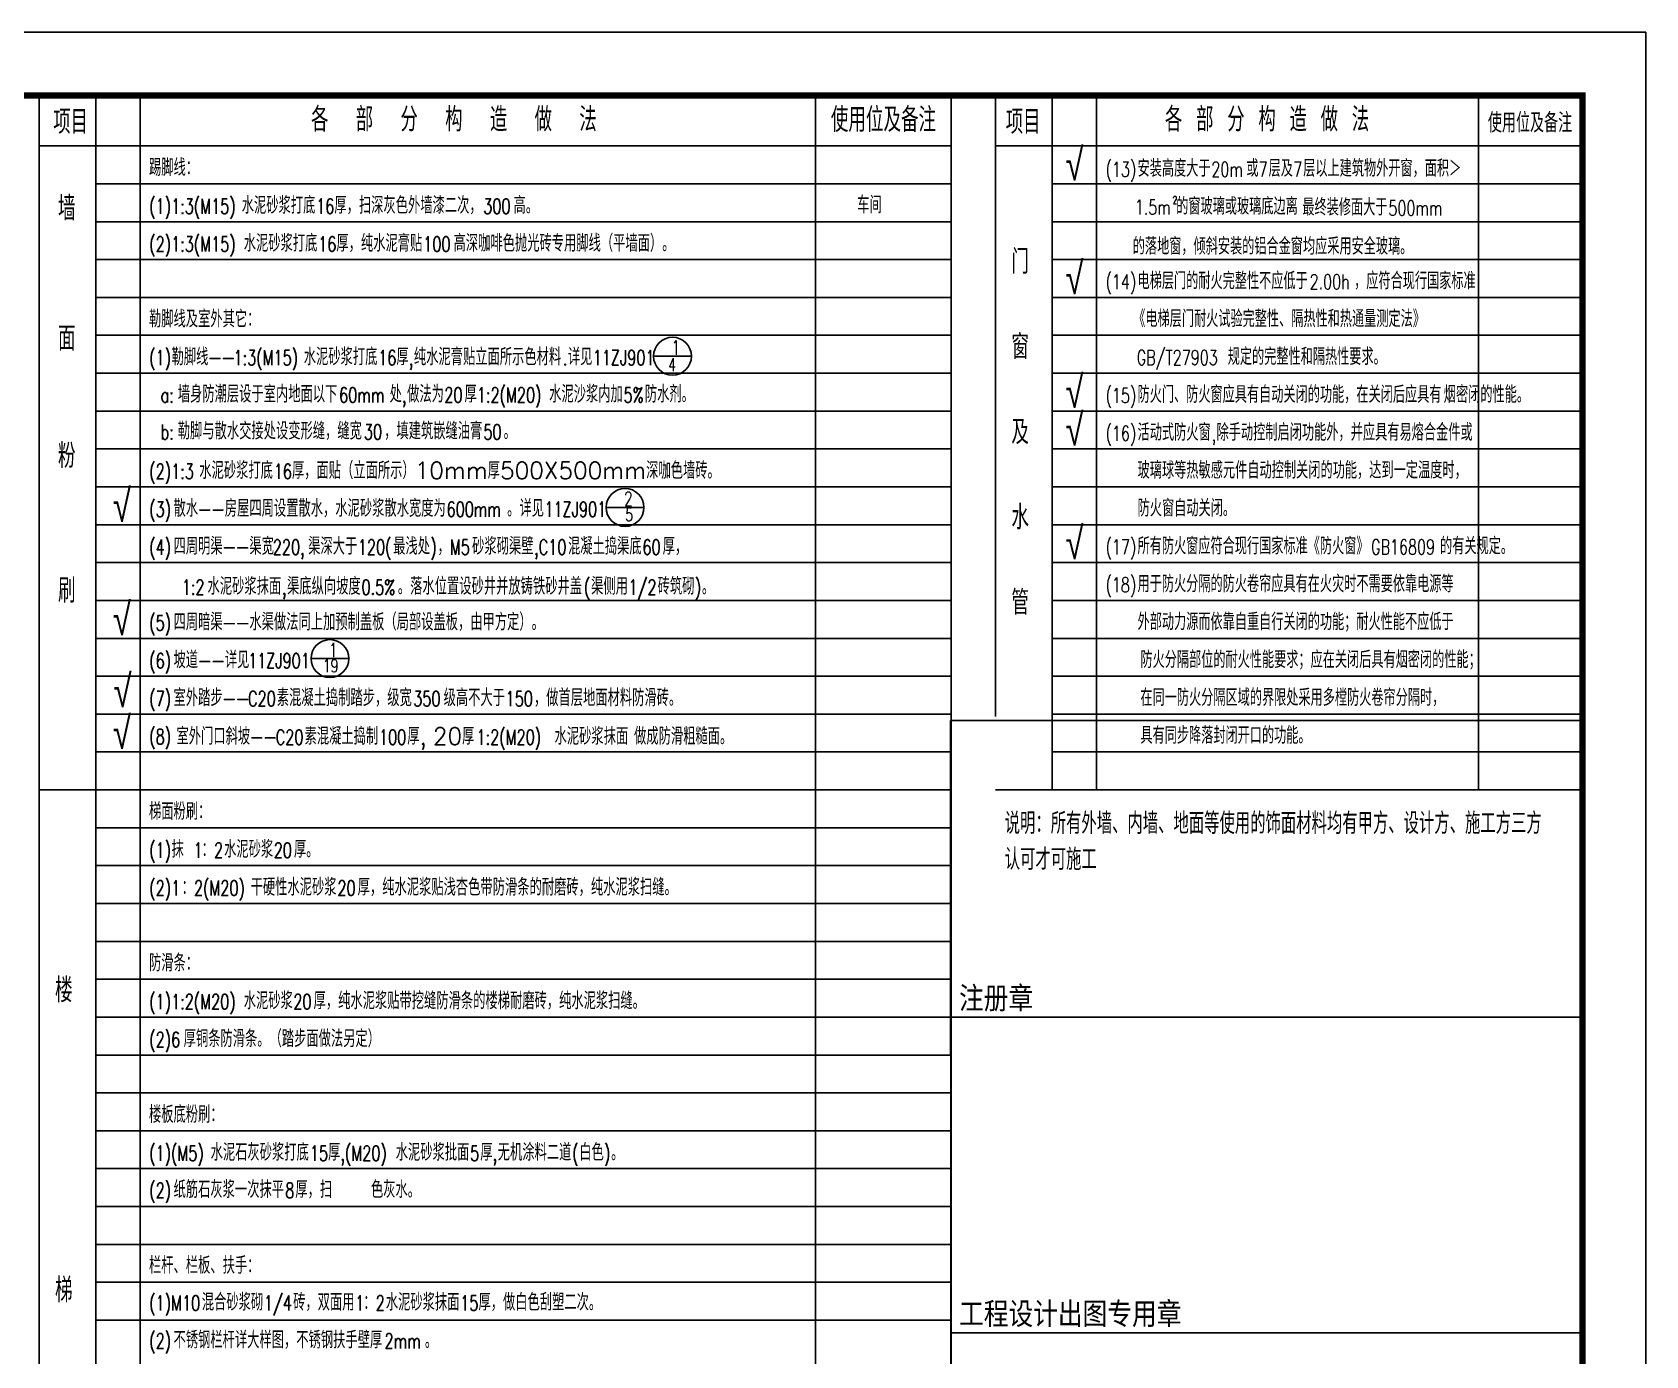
# Model space of a CAD drawing. Extents: x -446699 to 757189, y -606167 to -103070.
# Drawn here: x -320673 to -295115, y -418223 to -397260 of the extents above; entities that cross this region are included whole.
import ezdxf

# ---------------------------------------------------------------- set-up
doc = ezdxf.new("R2010")
doc.units = 0
doc.header["$LTSCALE"] = 1000
doc.header["$MEASUREMENT"] = 0
for name, color, linetype in [('14', 14, 'Continuous'), ('DIM_IDEN', 3, 'Continuous'), ('PUB_TEXT', 7, 'Continuous'), ('PUB_TITLE', 4, 'Continuous')]:
    doc.layers.add(name, color=color, linetype=linetype)
doc.styles.add('_TCH_DIM', font='SIMPLEX', dxfattribs={"bigfont": 'GBCBIG'})
doc.styles.add('_TCH_LABEL', font='COMPLEX', dxfattribs={"bigfont": 'GBCBIG'})
doc.styles.get("Standard").update_dxf_attribs({"font": 'gbenor.shx', "bigfont": 'gbcbig.shx'})
doc.styles.add('天正', font='simplex8.shx', dxfattribs={"width": 0.8, "bigfont": 'hztxt.shx'})
doc.styles.add('宋体', font='')
doc.styles.get('宋体').set_extended_font_data('宋体')

# ---------------------------------------------------------------- blocks, each defined once
blk = doc.blocks.new('YHYHHRR')
at = {"layer": '14', "color": 14}
for p, q in [((256875, 490950), (256881, 460850)), ((256875, 490950), (266875, 490950)), ((256881, 486250), (266881, 486250)), ((256881, 481250), (266881, 481250))]:
    blk.add_line(p, q, dxfattribs=at)
at = {"layer": '14', "color": 14, "style": '宋体', "width": 0.82}
for s, p in [('注册章', (257008, 486378)), ('工程设计出图专用章', (257008, 481378))]:
    blk.add_text(s, height=350, dxfattribs=at).set_placement(p)

msp = doc.modelspace()

# ---------------------------------------------------------------- linework, layer by layer
at = {"layer": 'DIM_IDEN'}
for p, q in [((-310231.3, -402390.8), (-310831.3, -402390.8)), ((-310983.2, -404786.3), (-311583.2, -404786.3)), ((-315658, -407180.1), (-316258, -407180.1))]:
    msp.add_line(p, q, dxfattribs=at)
for centre in [(-310531.3, -402390.8), (-311283.2, -404786.3), (-315958, -407180.1)]:
    msp.add_circle(centre, 300, dxfattribs=at)
at = {"layer": 'PUB_TITLE'}
for p, q in [((-306114.7, -438259.6), (-306114.7, -398259.6)), ((-319664.7, -399659.6), (-306114.7, -399659.6)), ((-319664.7, -400259.6), (-306114.7, -400259.6)), ((-319664.7, -400859.6), (-306114.7, -400859.6)), ((-319664.7, -401459.6), (-306114.7, -401459.6)), ((-319664.7, -402059.6), (-306114.7, -402059.6)), ((-319664.7, -402659.6), (-306114.7, -402659.6)), ((-319664.7, -403259.6), (-306114.7, -403259.6)), ((-319664.7, -403859.6), (-306114.7, -403859.6)), ((-319664.7, -404459.6), (-306114.7, -404459.6)), ((-319664.7, -405059.6), (-306114.7, -405059.6)), ((-319664.7, -405659.6), (-306114.7, -405659.6)), ((-319664.7, -406259.6), (-306114.7, -406259.6)), ((-319664.7, -406859.6), (-306114.7, -406859.6)), ((-319664.7, -407459.6), (-306114.7, -407459.6)), ((-319664.7, -408059.6), (-306114.7, -408059.6)), ((-319664.7, -408659.6), (-306114.7, -408659.6)), ((-320564.7, -409259.6), (-306114.7, -409259.6)), ((-319664.7, -409859.6), (-306114.7, -409859.6)), ((-319664.7, -410459.6), (-306114.7, -410459.6)), ((-319664.7, -411059.6), (-306114.7, -411059.6)), ((-319664.7, -411659.6), (-306114.7, -411659.6)), ((-319664.7, -412259.6), (-306114.7, -412259.6)), ((-319664.7, -412859.6), (-306114.7, -412859.6)), ((-319664.7, -413459.6), (-306114.7, -413459.6)), ((-319664.7, -414059.6), (-306114.7, -414059.6)), ((-319664.7, -414659.6), (-306114.7, -414659.6)), ((-319664.7, -415259.6), (-306114.7, -415259.6)), ((-319664.7, -415859.6), (-306114.7, -415859.6)), ((-319664.7, -416459.6), (-306114.7, -416459.6)), ((-319664.7, -417059.6), (-306114.7, -417059.6)), ((-319664.7, -417659.6), (-306114.7, -417659.6))]:
    msp.add_line(p, q, dxfattribs=at)
for points in [[(-354514.7, -439259.6), (-295114.7, -439259.6), (-295114.7, -397259.6), (-354514.7, -397259.6)], [(-320564.7, -438259.6), (-296114.9, -438259.6), (-296114.5, -398259.6), (-320564.7, -398259.6)]]:
    msp.add_lwpolyline(points, close=True, dxfattribs=at)
at = {"layer": 'PUB_TITLE', "const_width": 100}
msp.add_lwpolyline([(-352014.7, -438259.6), (-296114.7, -438259.6), (-296114.7, -398259.6), (-352014.7, -398259.6)], close=True, dxfattribs=at)
at = {"layer": 'PUB_TITLE'}
for points in [[(-320564.7, -398259.6), (-320564.7, -438259.6)], [(-319664.7, -398259.6), (-319664.7, -438259.6)], [(-318964.7, -398305.9), (-318964.7, -438259.6)], [(-308264.7, -398259.6), (-308264.7, -438259.6)], [(-305414.7, -398259.6), (-305414.7, -408099.6)], [(-304514.7, -398259.6), (-304514.7, -409259.6)], [(-303814.7, -398305.9), (-303814.7, -409259.6)], [(-297764.8, -398259.6), (-297764.8, -409259.6)], [(-320564.7, -399059.6), (-306114.7, -399059.6)], [(-320314.7, -399059.6), (-306114.7, -399059.6)], [(-319914.3, -399059.6), (-306114.7, -399059.6)], [(-305414.7, -399059.6), (-296114.7, -399059.6)], [(-304514.7, -399659.6), (-296114.7, -399659.6)], [(-304514.7, -400259.6), (-296114.7, -400259.6)], [(-304514.7, -400859.6), (-296114.7, -400859.6)], [(-304514.7, -401459.6), (-296114.7, -401459.6)], [(-304514.7, -402059.6), (-296114.7, -402059.6)], [(-304514.7, -402659.6), (-296114.7, -402659.6)], [(-304514.7, -403259.6), (-296114.7, -403259.6)], [(-304514.7, -403859.6), (-296114.7, -403859.6)], [(-304514.7, -404459.6), (-296114.7, -404459.6)], [(-304514.7, -405059.6), (-296114.7, -405059.6)], [(-304514.7, -405659.6), (-296114.7, -405659.6)], [(-304514.7, -406259.6), (-296114.7, -406259.6)], [(-304514.7, -406859.6), (-296114.7, -406859.6)], [(-304514.7, -407459.6), (-296114.7, -407459.6)], [(-304514.7, -408059.6), (-296114.7, -408059.6)], [(-304514.7, -408659.6), (-296114.7, -408659.6)], [(-305414.8, -409259.6), (-296114.7, -409259.6)]]:
    msp.add_lwpolyline(points, dxfattribs=at)

# ---------------------------------------------------------------- block references
msp.add_blockref('YHYHHRR', (-563000.3, -899109.1))

# ---------------------------------------------------------------- texts
at = {"layer": 'PUB_TEXT', "color": 7, "style": '_TCH_LABEL', "width": 0.705882}
for s, height, p in [('1', 224.5, (-310547.2, -402366.6)), ('4', 205.3, (-310599.7, -402625.7)), ('2', 224.5, (-311299.1, -404762.1)), ('5', 205.3, (-311281.3, -405003.6)), ('1', 224.5, (-315973.9, -407155.9)), ('19', 205.27, (-316070.2, -407397.4))]:
    msp.add_text(s, height=height, dxfattribs=at).set_placement(p)
at = {"layer": 'PUB_TEXT'}
for s, height, p in [('说明：所有外墙、内墙、地面等使用的饰面材料均有甲方、设计方、施工方三方', 337.589, (-305269.5, -409957.5)), ('认可才可施工', 337.59, (-305269.5, -410528.2))]:
    msp.add_text(s, height=height, dxfattribs=at).set_placement(p)
at = {"layer": 'PUB_TITLE', "style": '_TCH_DIM'}
for s, height, p in [('各', 382.1, (-316257.3, -398831.1)), ('部', 382.1, (-315549.1, -398831.1)), ('分', 382.1, (-314840.9, -398831.1)), ('构', 382.1, (-314132.6, -398831.1)), ('造', 382.1, (-313424.4, -398831.1)), ('做', 382.1, (-312716.2, -398831.1)), ('法', 382.1, (-312008, -398831.1)), ('使用位及备注', 385.82, (-308022.8, -398838.2)), ('各', 382.1, (-302730.3, -398831.1)), ('部', 382.1, (-302237.2, -398831.1)), ('分', 382.1, (-301744, -398831.1)), ('构', 382.1, (-301250.8, -398831.1)), ('造', 382.1, (-300757.6, -398831.1)), ('做', 382.1, (-300264.5, -398831.1)), ('法', 382.1, (-299771.3, -398831.1)), ('项目', 382.08, (-320341.3, -398869.4)), ('项目', 382.08, (-305253, -398869.4)), ('使用位及备注', 308.65, (-297613.9, -398846.8)), ('踢脚线：', 270.07, (-318824.7, -399534.6)), ('安装高度大于', 267.46, (-303164.3, -399548.3)), ('或', 267.5, (-301441.6, -399548.3)), ('层及', 267.46, (-301088.4, -399548.3)), ('层以上建筑物外开窗，面积＞', 267.457, (-300540.6, -399548.3)), ('墙', 385.8, (-320265.5, -400241)), ('水泥砂浆打底', 270.07, (-317355.6, -400134.6)), ('厚，扫深灰色外墙漆二次，', 270.071, (-315888, -400134.6)), ('高。', 270.07, (-313048.9, -400134.6)), ('车间', 270.07, (-307605.5, -400127)), ('的窗玻璃或玻璃底边离', 267.46, (-302552, -400148.3)), ('最终装修面大于', 267.46, (-300554, -400162.1)), ('水泥砂浆打底', 270.07, (-317323.6, -400734.6)), ('厚，纯水泥膏贴', 270.07, (-315856, -400734.6)), ('高深咖啡色抛光砖专用脚线（平墙面）。', 270.071, (-313999.8, -400734.6)), ('的落地窗，倾斜安装的铝合金窗均应采用安全玻璃。', 267.457, (-303240.4, -400782.1)), ('门', 385.8, (-305163.6, -401084.5)), ('电梯层门的耐火完整性不应低于', 267.457, (-303164.6, -401330)), ('，应符合现行国家标准', 267.46, (-299733.8, -401330)), ('勒脚线及室外其它：', 270.07, (-318824.7, -401934.6)), ('《电梯层门耐火试验完整性、隔热性和热通量测定法》', 267.457, (-303233.8, -401930)), ('面', 385.8, (-320265.5, -402301.3)), ('窗', 385.8, (-305163.6, -402434.5)), ('勒脚线——', 270.07, (-318467.6, -402534.6)), ('水泥砂浆打底', 270.07, (-316372.6, -402534.6)), ('厚', 270.1, (-314905, -402534.6)), ('纯水泥膏贴立面所示色材料', 270.071, (-314628.4, -402534.6)), ('详见', 270.07, (-312189.3, -402534.6)), ('规定的完整性和隔热性要求。', 267.457, (-301736, -402530)), ('墙身防潮层设于室内地面以下', 270.071, (-318368.4, -403124.6)), ('处', 270.1, (-315012.7, -403124.6)), ('做法为', 270.07, (-314736.1, -403124.6)), ('厚', 270.1, (-313826.3, -403124.6)), ('水泥沙浆内加', 270.07, (-312485.7, -403124.6)), ('防水剂。', 270.07, (-310970.1, -403124.6)), ('防火门、防火窗应具有自动关闭的功能，在关闭后应具有', 267.457, (-303164.6, -403130)), ('烟密闭的性能。', 268.29, (-298314.7, -403130)), ('勒脚与散水交接处设变形缝，缝宽', 270.071, (-318368.4, -403709.6)), ('，填建筑嵌缝油膏', 270.07, (-315099.5, -403709.6)), ('及', 385.8, (-305163.6, -403784.5)), ('活动式防火窗', 268.29, (-303164.6, -403730)), ('除手动控制启闭功能外，并应具有易熔合金件或', 268.285, (-301913.4, -403730)), ('粉', 385.8, (-320265.5, -404160.4)), ('。', 270.1, (-313206.7, -403709.6)), ('水泥砂浆打底', 270.07, (-318027.6, -404334.6)), ('厚，面贴（立面所示）10mm厚500X500mm深咖色墙砖。', 270.071, (-316560, -404334.6)), ('玻璃球等热敏感元件自动控制关闭的功能，达到一定温度时，', 268.285, (-303164.6, -404330)), ('散水——房屋四周设置散水，水泥砂浆散水宽度为', 270.071, (-318435.6, -404934.6)), ('。详见', 270.07, (-313150.5, -404934.6)), ('水', 385.8, (-305163.6, -405134.5)), ('防火窗自动关闭。', 268.29, (-303164.6, -404930)), ('四周明渠——渠宽', 270.07, (-318435.4, -405534.6)), ('渠深大于', 270.07, (-316302.7, -405534.6)), ('最浅处', 270.07, (-314956.3, -405534.6)), ('砂浆砌渠壁', 270.07, (-313705.9, -405534.6)), ('混凝土捣渠底', 270.07, (-312186.9, -405534.6)), ('厚，', 270.07, (-310687.3, -405534.6)), ('所有防火窗应符合现行国家标准《防火窗》', 267.457, (-303164.6, -405530)), ('的有关规定。', 267.46, (-298372.1, -405530)), ('，', 270.1, (-314254.5, -405534.6)), ('水泥砂浆抹面', 270.07, (-317896.9, -406168.9)), ('渠底纵向坡度', 270.07, (-316637.3, -406168.9)), ('。落水位置设砂井并放铸铁砂井盖', 270.071, (-314881.7, -406168.9)), ('渠侧用', 270.07, (-311820.8, -406168.9)), ('砖筑砌', 270.07, (-310767, -406168.9)), ('用于防火分隔的防火卷帘应具有在火灾时不需要依靠电源等', 267.457, (-303164.6, -406130)), ('刷', 385.8, (-320265.5, -406295.1)), ('。', 270.1, (-310065.2, -406168.9)), ('管', 385.8, (-305163.6, -406484.5)), ('四周暗渠——水渠做法同上加预制盖板（局部设盖板，由甲方定）。', 270.071, (-318435.6, -406734.6)), ('外部动力源而依靠自重自行关闭的功能；耐火性能不应低于', 267.457, (-303164.6, -406730)), ('坡道——详见', 270.07, (-318435.6, -407334.6)), ('防火分隔部位的耐火性能要求；应在关闭后具有烟密闭的性能；', 267.457, (-303119.6, -407330)), ('室外踏步——', 270.07, (-318435.6, -407934.6)), ('素混凝土捣制踏步，级宽', 270.071, (-316800, -407934.6)), ('级高不大于', 270.07, (-314157.5, -407934.6)), ('，做首层地面材料防滑砖。', 270.071, (-312726.5, -407934.6)), ('在同一防火分隔区域的界限处采用多樘防火卷帘分隔时，', 267.457, (-303119.6, -407930)), ('室外门口斜坡——', 270.07, (-318389.3, -408544.4)), ('素混凝土捣制', 270.07, (-316360.6, -408544.4)), ('厚,', 270.07, (-314733, -408544.4)), ('20厚', 270.07, (-314327.5, -408544.4)), ('水泥砂浆抹面', 270.07, (-312399.9, -408544.4)), ('做成防滑粗糙面。', 270.07, (-311140.3, -408544.4)), ('具有同步降落封闭开口的功能。', 267.457, (-303119.6, -408530)), ('梯面粉刷：', 270.07, (-318824.7, -409734.6)), ('抹', 270.1, (-318467.6, -410334.6)), ('：', 270.1, (-317991, -410334.6)), ('水泥砂浆', 270.07, (-317634.4, -410334.6)), ('厚。', 270.07, (-316528, -410334.6)), ('：', 270.1, (-318307.6, -410934.6)), ('干硬性水泥砂浆', 270.07, (-317215, -410934.6)), ('厚，纯水泥浆贴浅杏色带防滑条的耐磨砖，纯水泥浆扫缝。', 270.071, (-315518.8, -410934.6)), ('防滑条：', 270.07, (-318824.7, -412134.6)), ('楼', 385.8, (-320313.6, -412625.7)), ('水泥砂浆', 270.07, (-317323.6, -412734.6)), ('厚，纯水泥浆贴带挖缝防滑条的楼梯耐磨砖，纯水泥浆扫缝。', 270.071, (-316217.2, -412734.6)), ('厚铜条防滑条。（踏步面做法另定）', 270.071, (-318275.6, -413334.6)), ('楼板底粉刷：', 270.07, (-318824.7, -414534.6)), ('水泥石灰砂浆打底', 270.07, (-317848.4, -415134.6)), ('厚', 270.1, (-315987.6, -415134.6)), ('水泥砂浆批面', 270.07, (-314916.2, -415134.6)), ('厚', 270.1, (-313576.7, -415134.6)), ('无机涂料二道', 270.07, (-313300.1, -415134.6)), ('白色', 270.07, (-312008.5, -415134.6)), ('。', 270.1, (-311503.3, -415134.6)), ('纸筋石灰浆一次抹平', 270.07, (-318435.6, -415723.8)), ('厚，扫', 270.07, (-316506.2, -415723.8)), ('色灰水。', 270.07, (-315308.4, -415723.8)), ('栏杆、栏板、扶手：', 270.07, (-318824.7, -416925.9)), ('梯', 385.8, (-320313.6, -417375.7)), ('混合砂浆砌', 270.07, (-317987.6, -417508.4)), ('砖，双面用', 270.07, (-316540.6, -417508.4)), ('：', 270.1, (-315429.6, -417508.4)), ('水泥砂浆抹面', 270.07, (-315073, -417508.4)), ('厚，做白色刮塑二次。', 270.07, (-313605.5, -417508.4)), ('不锈钢栏杆详大样图，不锈钢扶手壁厚', 270.071, (-318435.6, -418106.8)), ('。', 270.1, (-314453.5, -418106.8))]:
    msp.add_text(s, height=height, dxfattribs=at).set_placement(p)
at = {"layer": 'PUB_TITLE'}
for s, height, style, width, p in [('√', 495.2, '天正', 0.8, (-304305.7, -399604.3)), ('(13)', 235.7, '_TCH_DIM', 0.705882, (-303671.4, -399548.3)), ('20m', 235.7, '_TCH_DIM', 0.705882, (-301996.2, -399548.3)), ('7', 235.7, '_TCH_DIM', 0.705882, (-301246.9, -399548.3)), ('7', 235.7, '_TCH_DIM', 0.705882, (-300699.1, -399548.3)), ('(1)1:3(M15)', 238, '_TCH_DIM', 0.705882, (-318819.6, -400134.6)), ('16', 238, '_TCH_DIM', 0.705882, (-316176, -400134.6)), ('300', 238, '_TCH_DIM', 0.705882, (-313528.9, -400134.6)), ('1.5m', 235.7, '_TCH_DIM', 0.705882, (-303209.6, -400148.3)), ('2', 117.8, '_TCH_DIM', 0.705882, (-302607.5, -399975)), ('500mm', 235.7, '_TCH_DIM', 0.705882, (-299191.1, -400162.1)), ('(2)1:3(M15)', 238, '_TCH_DIM', 0.705882, (-318819.6, -400734.6)), ('16', 238, '_TCH_DIM', 0.705882, (-316144, -400734.6)), ('100', 238, '_TCH_DIM', 0.705882, (-314479.8, -400734.6)), ('√', 495.2, '天正', 0.8, (-304305.7, -401404.3)), ('(14)', 235.7, '_TCH_DIM', 0.705882, (-303671.6, -401330)), ('2.00h', 235.7, '_TCH_DIM', 0.705882, (-300438.9, -401330)), ('(1)', 238, '_TCH_DIM', 0.705882, (-318819.6, -402534.6)), ('1:3(M15)', 238, '_TCH_DIM', 0.705882, (-317484.6, -402534.6)), ('GB/T27903', 235.7, '_TCH_DIM', 0.705882, (-303177.9, -402530)), ('16', 238, '_TCH_DIM', 0.705882, (-315193, -402534.6)), (',', 238, '_TCH_DIM', 0.705882, (-314708.4, -402534.6)), ('.', 238, '_TCH_DIM', 0.705882, (-312269.3, -402534.6)), ('11ZJ901', 238, '_TCH_DIM', 0.705882, (-311796.1, -402534.6)), ('√', 495.2, '天正', 0.8, (-304305.7, -403204.3)), ('a:', 238, '_TCH_DIM', 0.705882, (-318640.4, -403124.6)), ('60mm', 238, '_TCH_DIM', 0.705882, (-315812.7, -403124.6)), ('20', 238, '_TCH_DIM', 0.705882, (-314146.3, -403124.6)), ('1:2(M20)', 238, '_TCH_DIM', 0.705882, (-313629.7, -403124.6)), ('5%', 238, '_TCH_DIM', 0.705882, (-311306.1, -403124.6)), ('(15)', 235.7, '_TCH_DIM', 0.705882, (-303671.6, -403130)), (',', 238, '_TCH_DIM', 0.705882, (-314816.1, -403124.6)), ('√', 495.2, '天正', 0.8, (-304305.7, -403804.3)), ('b:', 238, '_TCH_DIM', 0.705882, (-318640.4, -403709.6)), ('30', 238, '_TCH_DIM', 0.705882, (-315419.5, -403709.6)), ('50', 238, '_TCH_DIM', 0.705882, (-313526.7, -403709.6)), ('(16)', 235.7, '_TCH_DIM', 0.705882, (-303671.6, -403730)), (',', 236.4, '_TCH_DIM', 0.705882, (-301992.8, -403730)), ('(2)1:3', 238, '_TCH_DIM', 0.705882, (-318819.6, -404334.6)), ('16', 238, '_TCH_DIM', 0.705882, (-316848, -404334.6)), ('√', 500, '天正', 0.8, (-319396.8, -405009.6)), ('(3)', 238, '_TCH_DIM', 0.705882, (-318819.6, -404934.6)), ('600mm', 238, '_TCH_DIM', 0.705882, (-314110.5, -404934.6)), ('11ZJ901', 238, '_TCH_DIM', 0.705882, (-312560.7, -404934.6)), ('√', 495.2, '天正', 0.8, (-304305.7, -405604.3)), ('(4)', 238, '_TCH_DIM', 0.705882, (-318819.4, -405534.6)), ('220,', 238, '_TCH_DIM', 0.705882, (-316862.7, -405534.6)), ('120(', 238, '_TCH_DIM', 0.705882, (-315516.3, -405534.6)), (')', 238, '_TCH_DIM', 0.705882, (-314366.5, -405534.6)), ('M5', 238, '_TCH_DIM', 0.705882, (-314057.9, -405534.6)), (',C10', 238, '_TCH_DIM', 0.705882, (-312722.9, -405534.6)), ('60', 238, '_TCH_DIM', 0.705882, (-311007.3, -405534.6)), ('(17)', 235.7, '_TCH_DIM', 0.705882, (-303671.6, -405530)), ('GB16809', 235.7, '_TCH_DIM', 0.705882, (-299465.4, -405530)), ('(18)', 235.7, '_TCH_DIM', 0.705882, (-303671.6, -406130)), ('1:2', 238, '_TCH_DIM', 0.705882, (-318304.9, -406168.9)), ('0.5%', 238, '_TCH_DIM', 0.705882, (-315457.7, -406168.9)), ('(', 238, '_TCH_DIM', 0.705882, (-311932.8, -406168.9)), ('1/2', 238, '_TCH_DIM', 0.705882, (-311231, -406168.9)), (')', 238, '_TCH_DIM', 0.705882, (-310177.2, -406168.9)), ('√', 500, '天正', 0.8, (-319396.8, -406809.6)), (',', 238, '_TCH_DIM', 0.705882, (-316717.3, -406168.9)), ('(5)', 238, '_TCH_DIM', 0.705882, (-318819.6, -406734.6)), ('(6)', 238, '_TCH_DIM', 0.705882, (-318819.6, -407334.6)), ('11ZJ901', 238, '_TCH_DIM', 0.705882, (-317256, -407334.6)), ('√', 500, '天正', 0.8, (-319386.8, -407949.1)), ('(7)', 238, '_TCH_DIM', 0.705882, (-318819.6, -407934.6)), ('C20', 238, '_TCH_DIM', 0.705882, (-317256, -407934.6)), ('350', 238, '_TCH_DIM', 0.705882, (-314637.5, -407934.6)), ('150', 238, '_TCH_DIM', 0.705882, (-313174.5, -407934.6)), ('√', 500, '天正', 0.8, (-319396.8, -408609.6)), ('(8)', 238, '_TCH_DIM', 0.705882, (-318819.6, -408534.6)), ('C20', 238, '_TCH_DIM', 0.705882, (-316816.6, -408544.4)), ('100', 238, '_TCH_DIM', 0.705882, (-315181, -408544.4)), ('1:2(M20)', 238, '_TCH_DIM', 0.705882, (-313635.4, -408544.4)), ('(1)', 238, '_TCH_DIM', 0.705882, (-318819.6, -410334.6)), ('1', 238, '_TCH_DIM', 0.705882, (-318119, -410334.6)), ('2', 238, '_TCH_DIM', 0.705882, (-317794.4, -410334.6)), ('20', 238, '_TCH_DIM', 0.705882, (-316848, -410334.6)), ('(2)1', 238, '_TCH_DIM', 0.705882, (-318819.6, -410934.6)), ('2(M20)', 238, '_TCH_DIM', 0.705882, (-318111, -410934.6)), ('20', 238, '_TCH_DIM', 0.705882, (-315838.8, -410934.6)), ('(1)1:2(M20)', 238, '_TCH_DIM', 0.705882, (-318819.6, -412734.6)), ('20', 238, '_TCH_DIM', 0.705882, (-316537.2, -412734.6)), ('(2)6', 238, '_TCH_DIM', 0.705882, (-318819.6, -413334.6)), ('(1)(M5)', 238, '_TCH_DIM', 0.705882, (-318819.6, -415134.6)), ('15', 238, '_TCH_DIM', 0.705882, (-316275.6, -415134.6)), (',(M20)', 238, '_TCH_DIM', 0.705882, (-315791, -415134.6)), ('5', 238, '_TCH_DIM', 0.705882, (-313736.7, -415134.6)), ('(', 238, '_TCH_DIM', 0.705882, (-312120.5, -415134.6)), (')', 238, '_TCH_DIM', 0.705882, (-311615.3, -415134.6)), (',', 238, '_TCH_DIM', 0.705882, (-313380.1, -415134.6)), ('(2)', 238, '_TCH_DIM', 0.705882, (-318819.6, -415723.8)), ('8', 238, '_TCH_DIM', 0.705882, (-316666.2, -415723.8)), ('(1)M10', 238, '_TCH_DIM', 0.705882, (-318819.6, -417508.4)), ('1/4', 238, '_TCH_DIM', 0.705882, (-317004.6, -417508.4)), ('1', 238, '_TCH_DIM', 0.705882, (-315557.6, -417508.4)), ('2', 238, '_TCH_DIM', 0.705882, (-315233, -417508.4)), ('15', 238, '_TCH_DIM', 0.705882, (-313893.5, -417508.4)), ('(2)', 238, '_TCH_DIM', 0.705882, (-318819.6, -418106.8)), ('2mm', 238, '_TCH_DIM', 0.705882, (-315093.5, -418106.8))]:
    msp.add_text(s, height=height, dxfattribs=dict(at, style=style, width=width)).set_placement(p)

doc.saveas('drawing.dxf')
